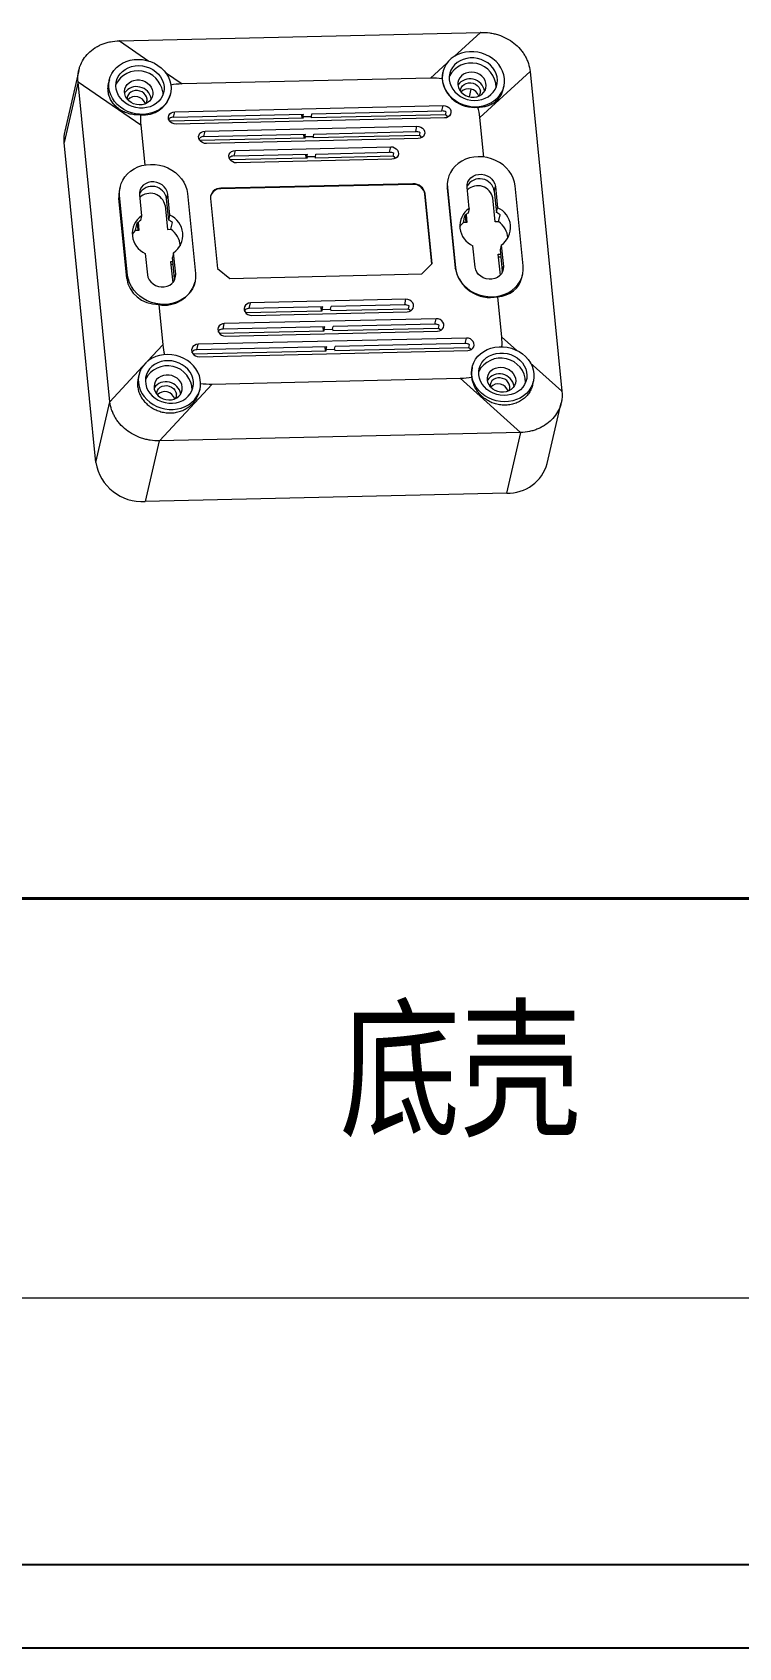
# Model space of a CAD drawing. Header units: millimetres. Extents: x -2962 to -2022, y 1998 to 2304.
# Drawn here: x -2203 to -2141.1, y 1998.3 to 2139.7 of the extents above; entities that cross this region are included whole.
import ezdxf

# ---------------------------------------------------------------- set-up
doc = ezdxf.new("R2010")
doc.units = ezdxf.units.MM
doc.layers.add('文字', color=81, linetype='Continuous')
doc.layers.add('粗实线', color=7, linetype='Continuous', lineweight=30)
doc.layers.add('细实线', color=3, linetype='Continuous', lineweight=18)
doc.styles.add('宋体', font='', dxfattribs={"width": 0.8, "height": 3.5})
doc.styles.get('宋体').set_extended_font_data('SimSun')

msp = doc.modelspace()

# ---------------------------------------------------------------- linework, layer by layer
at = {"color": 7, "linetype": 'Continuous', "lineweight": 15}
for p, q in [((-2195.378, 2138.961), (-2163.742, 2139.694)), ((-2198.944, 2136.365), (-2200.174, 2131.054)), ((-2196.257, 2135.543), (-2196.328, 2135.236)), ((-2168.142, 2135.684), (-2189.879, 2135.179)), ((-2167.056, 2136.22), (-2167.079, 2136.119)), ((-2159.411, 2136.266), (-2163.811, 2132.255)), ((-2159.411, 2136.266), (-2156.614, 2108.28)), ((-2199.007, 2135.366), (-2200.236, 2130.06)), ((-2196.209, 2107.362), (-2199.006, 2135.348)), ((-2193.507, 2131.566), (-2199.006, 2135.348)), ((-2191.587, 2134.488), (-2191.583, 2134.206)), ((-2190.91, 2134.253), (-2190.899, 2134.301)), ((-2161.763, 2134.699), (-2161.698, 2134.979)), ((-2190.637, 2132.268), (-2190.525, 2132.751)), ((-2190.525, 2132.751), (-2167.015, 2133.296)), ((-2178.511, 2132.55), (-2167.127, 2132.814)), ((-2167.127, 2132.814), (-2167.015, 2133.296)), ((-2166.801, 2132.472), (-2166.745, 2132.713)), ((-2193.507, 2131.566), (-2193.16, 2128.09)), ((-2191.032, 2132), (-2190.997, 2132.15)), ((-2179.298, 2132.182), (-2190.974, 2131.911)), ((-2190.637, 2132.268), (-2179.253, 2132.532)), ((-2166.906, 2132.201), (-2190.415, 2131.656)), ((-2187.875, 2131.057), (-2169.315, 2131.487)), ((-2179.408, 2132.488), (-2179.41, 2132.529)), ((-2179.378, 2132.18), (-2179.408, 2132.488)), ((-2179.309, 2132.291), (-2179.253, 2132.532)), ((-2178.566, 2132.308), (-2179.309, 2132.291)), ((-2179.309, 2132.291), (-2179.298, 2132.182)), ((-2178.566, 2132.308), (-2178.511, 2132.55)), ((-2178.555, 2132.199), (-2178.566, 2132.308)), ((-2166.801, 2132.472), (-2178.555, 2132.199)), ((-2169.427, 2131.005), (-2169.315, 2131.487)), ((-2163.464, 2128.784), (-2163.811, 2132.255)), ((-2197.436, 2102.038), (-2200.236, 2130.06)), ((-2188.382, 2130.306), (-2188.347, 2130.456)), ((-2179.123, 2130.43), (-2188.324, 2130.217)), ((-2187.987, 2130.574), (-2187.875, 2131.057)), ((-2187.987, 2130.574), (-2179.078, 2130.781)), ((-2169.206, 2130.393), (-2187.766, 2129.962)), ((-2179.203, 2130.429), (-2179.238, 2130.777)), ((-2179.134, 2130.54), (-2179.078, 2130.781)), ((-2178.391, 2130.557), (-2179.134, 2130.54)), ((-2179.134, 2130.54), (-2179.123, 2130.43)), ((-2178.391, 2130.557), (-2178.336, 2130.798)), ((-2178.38, 2130.448), (-2178.391, 2130.557)), ((-2169.1, 2130.663), (-2178.38, 2130.448)), ((-2178.336, 2130.798), (-2169.427, 2131.005)), ((-2169.1, 2130.663), (-2169.045, 2130.904)), ((-2185.732, 2128.612), (-2185.697, 2128.762)), ((-2178.948, 2128.679), (-2185.674, 2128.523)), ((-2185.337, 2128.88), (-2185.225, 2129.363)), ((-2185.337, 2128.88), (-2178.903, 2129.03)), ((-2185.225, 2129.363), (-2171.615, 2129.678)), ((-2171.505, 2128.584), (-2185.116, 2128.268)), ((-2179.028, 2128.677), (-2179.063, 2129.026)), ((-2178.959, 2128.788), (-2178.903, 2129.03)), ((-2178.216, 2128.806), (-2178.959, 2128.788)), ((-2178.959, 2128.788), (-2178.948, 2128.679)), ((-2178.216, 2128.806), (-2178.161, 2129.047)), ((-2178.205, 2128.696), (-2178.216, 2128.806)), ((-2171.4, 2128.854), (-2178.205, 2128.696)), ((-2178.161, 2129.047), (-2171.726, 2129.196)), ((-2171.726, 2129.196), (-2171.615, 2129.678)), ((-2171.4, 2128.854), (-2171.344, 2129.095)), ((-2195.313, 2126.191), (-2195.377, 2125.914)), ((-2189.421, 2125.583), (-2188.721, 2118.578)), ((-2169.689, 2126.384), (-2186.517, 2125.993)), ((-2186.517, 2125.993), (-2186.506, 2126.042)), ((-2169.678, 2126.432), (-2186.506, 2126.042)), ((-2169.689, 2126.384), (-2169.678, 2126.432)), ((-2168.612, 2125.531), (-2168.601, 2125.579)), ((-2167.988, 2119.449), (-2168.601, 2125.579)), ((-2166.665, 2126.063), (-2166.653, 2126.111)), ((-2166.665, 2126.063), (-2165.965, 2119.058)), ((-2166.653, 2126.111), (-2165.953, 2119.106)), ((-2166.606, 2126.857), (-2166.618, 2126.809)), ((-2164.735, 2124.287), (-2164.921, 2126.151)), ((-2162.541, 2125.799), (-2162.446, 2126.209)), ((-2162.541, 2125.799), (-2162.355, 2123.934)), ((-2162.446, 2126.209), (-2162.26, 2124.344)), ((-2160.014, 2119.244), (-2160.714, 2126.249)), ((-2195.427, 2125.156), (-2195.36, 2125.445)), ((-2194.727, 2118.15), (-2195.427, 2125.156)), ((-2194.66, 2118.44), (-2195.36, 2125.445)), ((-2193.628, 2125.485), (-2193.441, 2123.621)), ((-2191.388, 2124.53), (-2191.18, 2122.45)), ((-2191.248, 2125.133), (-2191.153, 2125.543)), ((-2191.062, 2123.268), (-2191.248, 2125.133)), ((-2190.967, 2123.678), (-2191.153, 2125.543)), ((-2187.408, 2125.143), (-2186.796, 2119.013)), ((-2168.003, 2119.435), (-2168.612, 2125.531)), ((-2164.735, 2124.287), (-2164.83, 2123.877)), ((-2162.473, 2123.116), (-2162.681, 2125.196)), ((-2162.355, 2123.934), (-2162.26, 2124.344)), ((-2193.958, 2122.386), (-2193.818, 2122.989)), ((-2193.734, 2122.391), (-2193.796, 2123.009)), ((-2193.654, 2122.393), (-2193.722, 2123.074)), ((-2193.441, 2123.621), (-2193.536, 2123.211)), ((-2191.062, 2123.268), (-2190.967, 2123.678)), ((-2190.877, 2122.457), (-2190.737, 2123.06)), ((-2165.251, 2123.052), (-2165.111, 2123.655)), ((-2164.948, 2123.059), (-2165.251, 2123.052)), ((-2165.089, 2123.675), (-2165.028, 2123.057)), ((-2165.016, 2123.74), (-2164.948, 2123.059)), ((-2162.17, 2123.123), (-2162.473, 2123.116)), ((-2162.17, 2123.123), (-2162.03, 2123.726)), ((-2193.958, 2122.386), (-2193.654, 2122.393)), ((-2191.18, 2122.45), (-2190.877, 2122.457)), ((-2193.114, 2120.345), (-2192.928, 2118.48)), ((-2190.639, 2120.402), (-2190.734, 2119.992)), ((-2190.548, 2118.127), (-2190.734, 2119.992)), ((-2190.453, 2118.537), (-2190.639, 2120.402)), ((-2164.221, 2119.146), (-2164.407, 2121.01)), ((-2162.189, 2120.27), (-2161.989, 2120.275)), ((-2162.007, 2118.447), (-2162.189, 2120.27)), ((-2162.165, 2120.031), (-2161.965, 2120.036)), ((-2161.933, 2121.068), (-2162.028, 2120.658)), ((-2162.028, 2120.658), (-2161.841, 2118.793)), ((-2161.933, 2121.068), (-2161.746, 2119.203)), ((-2190.696, 2119.609), (-2190.895, 2119.604)), ((-2190.895, 2119.604), (-2190.713, 2117.781)), ((-2190.672, 2119.37), (-2190.871, 2119.365)), ((-2190.548, 2118.127), (-2190.453, 2118.537)), ((-2186.796, 2119.013), (-2185.718, 2118.16)), ((-2185.718, 2118.16), (-2168.89, 2118.551)), ((-2168.89, 2118.551), (-2167.988, 2119.449)), ((-2165.965, 2119.058), (-2165.953, 2119.106)), ((-2161.841, 2118.793), (-2161.746, 2119.203)), ((-2161.841, 2118.793), (-2161.837, 2118.693)), ((-2194.727, 2118.15), (-2194.66, 2118.44)), ((-2190.543, 2118.027), (-2190.548, 2118.127)), ((-2188.779, 2117.784), (-2188.768, 2117.832)), ((-2160.125, 2118.22), (-2160.061, 2118.498)), ((-2191.938, 2115.859), (-2191.586, 2112.337)), ((-2184.003, 2115.526), (-2183.891, 2116.009)), ((-2177.569, 2115.675), (-2184.003, 2115.526)), ((-2170.28, 2116.324), (-2183.891, 2116.009)), ((-2177.725, 2115.672), (-2177.724, 2115.631)), ((-2177.624, 2115.434), (-2177.569, 2115.675)), ((-2176.882, 2115.452), (-2176.826, 2115.693)), ((-2170.392, 2115.842), (-2176.826, 2115.693)), ((-2170.392, 2115.842), (-2170.28, 2116.324)), ((-2170.066, 2115.5), (-2170.01, 2115.741)), ((-2161.889, 2113.026), (-2162.241, 2116.548)), ((-2167.631, 2114.63), (-2186.191, 2114.2)), ((-2184.398, 2115.258), (-2184.363, 2115.408)), ((-2184.34, 2115.169), (-2177.614, 2115.325)), ((-2183.782, 2114.914), (-2170.171, 2115.23)), ((-2177.724, 2115.631), (-2177.693, 2115.323)), ((-2177.624, 2115.434), (-2176.882, 2115.452)), ((-2177.614, 2115.325), (-2177.624, 2115.434)), ((-2176.882, 2115.452), (-2176.871, 2115.342)), ((-2176.871, 2115.342), (-2170.066, 2115.5)), ((-2167.742, 2114.148), (-2167.631, 2114.63)), ((-2164.981, 2112.936), (-2188.49, 2112.391)), ((-2186.698, 2113.449), (-2186.663, 2113.599)), ((-2186.64, 2113.36), (-2177.439, 2113.573)), ((-2186.303, 2113.717), (-2186.191, 2114.2)), ((-2177.394, 2113.924), (-2186.303, 2113.717)), ((-2186.081, 2113.105), (-2167.521, 2113.536)), ((-2177.553, 2113.92), (-2177.518, 2113.572)), ((-2177.449, 2113.683), (-2177.394, 2113.924)), ((-2177.449, 2113.683), (-2176.707, 2113.7)), ((-2177.439, 2113.573), (-2177.449, 2113.683)), ((-2176.707, 2113.7), (-2176.651, 2113.941)), ((-2176.707, 2113.7), (-2176.696, 2113.591)), ((-2176.696, 2113.591), (-2167.416, 2113.806)), ((-2167.742, 2114.148), (-2176.651, 2113.941)), ((-2167.416, 2113.806), (-2167.36, 2114.047)), ((-2165.093, 2112.454), (-2164.981, 2112.936)), ((-2188.997, 2111.641), (-2188.962, 2111.791)), ((-2188.939, 2111.551), (-2177.264, 2111.822)), ((-2188.602, 2111.909), (-2188.49, 2112.391)), ((-2177.219, 2112.173), (-2188.602, 2111.909)), ((-2188.381, 2111.296), (-2164.871, 2111.842)), ((-2177.378, 2112.169), (-2177.343, 2111.82)), ((-2177.274, 2111.932), (-2177.219, 2112.173)), ((-2177.274, 2111.932), (-2176.532, 2111.949)), ((-2177.264, 2111.822), (-2177.274, 2111.932)), ((-2176.532, 2111.949), (-2176.476, 2112.19)), ((-2176.532, 2111.949), (-2176.521, 2111.839)), ((-2176.521, 2111.839), (-2164.766, 2112.112)), ((-2165.093, 2112.454), (-2176.476, 2112.19)), ((-2164.766, 2112.112), (-2164.71, 2112.353)), ((-2164.475, 2110.387), (-2164.486, 2110.339)), ((-2193.676, 2109.71), (-2193.741, 2109.43)), ((-2187.254, 2108.909), (-2191.878, 2103.933)), ((-2187.254, 2108.909), (-2165.517, 2109.413)), ((-2160.242, 2104.667), (-2165.517, 2109.413)), ((-2159.188, 2108.84), (-2159.117, 2109.146)), ((-2197.436, 2102.038), (-2196.207, 2107.344)), ((-2188.342, 2108.367), (-2188.318, 2108.469)), ((-2157.904, 2101.962), (-2156.674, 2107.273)), ((-2160.242, 2104.667), (-2191.878, 2103.933)), ((-2161.451, 2099.362), (-2160.222, 2104.668)), ((-2191.898, 2103.933), (-2193.127, 2098.627)), ((-2161.451, 2099.362), (-2193.127, 2098.627))]:
    msp.add_line(p, q, dxfattribs=at)
at = {"color": 8, "linetype": 'Continuous', "lineweight": 15}
for p, q in [((-2195.378, 2138.961), (-2192.79, 2137.181)), ((-2166.046, 2137.594), (-2163.742, 2139.694)), ((-2168.142, 2135.684), (-2166.687, 2137.01)), ((-2191.348, 2136.189), (-2189.879, 2135.179)), ((-2164.583, 2134.725), (-2164.737, 2134.06)), ((-2179.408, 2132.488), (-2179.399, 2132.529)), ((-2177.724, 2115.631), (-2177.715, 2115.672)), ((-2161.889, 2113.026), (-2160.594, 2111.861)), ((-2192.914, 2110.908), (-2191.586, 2112.337)), ((-2196.209, 2107.362), (-2193.356, 2110.432)), ((-2159.392, 2110.779), (-2156.614, 2108.28))]:
    msp.add_line(p, q, dxfattribs=at)
for p, q in [((-2443.886, 2005.566), (-2029.52, 2005.566)), ((-2455.087, 1998.279), (-2022.233, 1998.279))]:
    msp.add_line(p, q)
at = {"color": 7, "linetype": 'Continuous', "lineweight": 15, "flags": 128}
for points in [[(-2196.301, 2134.859), (-2196.308, 2135.18), (-2196.267, 2135.497), (-2196.178, 2135.804), (-2196.043, 2136.095), (-2195.864, 2136.365), (-2195.644, 2136.609), (-2195.387, 2136.823), (-2195.098, 2137.003), (-2194.781, 2137.147), (-2194.443, 2137.25), (-2194.09, 2137.312), (-2193.728, 2137.331), (-2193.363, 2137.307), (-2193.002, 2137.241), (-2192.651, 2137.133), (-2192.316, 2136.986), (-2192.005, 2136.802), (-2191.721, 2136.584), (-2191.47, 2136.337), (-2191.257, 2136.064), (-2191.086, 2135.772), (-2190.959, 2135.464), (-2190.878, 2135.146), (-2190.846, 2134.824), (-2190.863, 2134.504), (-2190.928, 2134.192), (-2191.04, 2133.892), (-2191.198, 2133.611), (-2191.398, 2133.354), (-2191.637, 2133.124), (-2191.911, 2132.926), (-2192.214, 2132.764), (-2192.542, 2132.641), (-2192.888, 2132.558), (-2193.247, 2132.517), (-2193.611, 2132.52), (-2193.975, 2132.565), (-2194.332, 2132.652), (-2194.676, 2132.78), (-2194.999, 2132.946), (-2195.298, 2133.147), (-2195.566, 2133.38), (-2195.798, 2133.64), (-2195.991, 2133.924), (-2196.14, 2134.225), (-2196.244, 2134.538), (-2196.301, 2134.859)], [(-2161.655, 2135.663), (-2161.711, 2135.983), (-2161.815, 2136.297), (-2161.965, 2136.598), (-2162.157, 2136.881), (-2162.39, 2137.141), (-2162.657, 2137.374), (-2162.956, 2137.576), (-2163.28, 2137.742), (-2163.623, 2137.869), (-2163.98, 2137.957), (-2164.344, 2138.002), (-2164.708, 2138.004), (-2165.067, 2137.964), (-2165.413, 2137.881), (-2165.741, 2137.757), (-2166.044, 2137.595), (-2166.318, 2137.398), (-2166.557, 2137.168), (-2166.757, 2136.91), (-2166.915, 2136.629), (-2167.027, 2136.33), (-2167.092, 2136.017), (-2167.109, 2135.697), (-2167.077, 2135.376), (-2166.997, 2135.058), (-2166.87, 2134.75), (-2166.698, 2134.457), (-2166.485, 2134.185), (-2166.234, 2133.937), (-2165.951, 2133.72), (-2165.639, 2133.536), (-2165.304, 2133.389), (-2164.954, 2133.281), (-2164.592, 2133.214), (-2164.227, 2133.191), (-2163.865, 2133.21), (-2163.512, 2133.272), (-2163.174, 2133.375), (-2162.858, 2133.518), (-2162.568, 2133.698), (-2162.312, 2133.912), (-2162.091, 2134.157), (-2161.912, 2134.427), (-2161.777, 2134.718), (-2161.688, 2135.024), (-2161.647, 2135.341), (-2161.655, 2135.663)], [(-2166.48, 2135.551), (-2166.427, 2135.267), (-2166.326, 2134.992), (-2166.179, 2134.73), (-2165.99, 2134.489), (-2165.764, 2134.274), (-2165.504, 2134.09), (-2165.218, 2133.941), (-2164.913, 2133.832), (-2164.595, 2133.763), (-2164.272, 2133.738), (-2163.951, 2133.757), (-2163.64, 2133.818), (-2163.347, 2133.921), (-2163.077, 2134.064), (-2162.839, 2134.243), (-2162.636, 2134.453), (-2162.474, 2134.691), (-2162.356, 2134.949), (-2162.286, 2135.223), (-2162.265, 2135.506), (-2162.294, 2135.791), (-2162.371, 2136.071), (-2162.495, 2136.34), (-2162.664, 2136.592), (-2162.872, 2136.821), (-2163.116, 2137.021), (-2163.39, 2137.188), (-2163.686, 2137.317), (-2163.999, 2137.407), (-2164.32, 2137.454), (-2164.643, 2137.457), (-2164.96, 2137.417), (-2165.263, 2137.334), (-2165.545, 2137.211), (-2165.8, 2137.05), (-2166.021, 2136.855), (-2166.204, 2136.63), (-2166.344, 2136.381), (-2166.438, 2136.114), (-2166.484, 2135.835), (-2166.48, 2135.551)], [(-2191.475, 2134.971), (-2191.471, 2134.686), (-2191.517, 2134.407), (-2191.611, 2134.14), (-2191.751, 2133.891), (-2191.934, 2133.667), (-2192.155, 2133.472), (-2192.41, 2133.311), (-2192.692, 2133.187), (-2192.995, 2133.105), (-2193.312, 2133.064), (-2193.635, 2133.068), (-2193.956, 2133.115), (-2194.269, 2133.204), (-2194.566, 2133.334), (-2194.839, 2133.5), (-2195.083, 2133.7), (-2195.291, 2133.929), (-2195.46, 2134.181), (-2195.584, 2134.451), (-2195.661, 2134.731), (-2195.69, 2135.016), (-2195.669, 2135.299), (-2195.599, 2135.572), (-2195.481, 2135.831), (-2195.319, 2136.068), (-2195.117, 2136.279), (-2194.878, 2136.457), (-2194.608, 2136.6), (-2194.315, 2136.703), (-2194.004, 2136.765), (-2193.684, 2136.783), (-2193.36, 2136.758), (-2193.042, 2136.69), (-2192.737, 2136.58), (-2192.451, 2136.432), (-2192.192, 2136.248), (-2191.965, 2136.033), (-2191.776, 2135.791), (-2191.629, 2135.53), (-2191.528, 2135.254), (-2191.475, 2134.971)], [(-2192.453, 2134.468), (-2192.456, 2134.247), (-2192.51, 2134.034), (-2192.612, 2133.838), (-2192.758, 2133.666), (-2192.943, 2133.526), (-2193.158, 2133.423), (-2193.395, 2133.362), (-2193.644, 2133.345), (-2193.894, 2133.373), (-2194.137, 2133.444), (-2194.361, 2133.557), (-2194.558, 2133.705), (-2194.719, 2133.883), (-2194.838, 2134.085), (-2194.91, 2134.3), (-2194.932, 2134.522), (-2194.903, 2134.74), (-2194.825, 2134.946), (-2194.7, 2135.131), (-2194.534, 2135.288), (-2194.333, 2135.41), (-2194.106, 2135.492), (-2193.862, 2135.531), (-2193.611, 2135.526), (-2193.363, 2135.476), (-2193.128, 2135.384), (-2192.917, 2135.253), (-2192.737, 2135.089), (-2192.596, 2134.898), (-2192.5, 2134.688), (-2192.453, 2134.468)], [(-2165.726, 2135.088), (-2165.679, 2134.869), (-2165.583, 2134.659), (-2165.442, 2134.468), (-2165.262, 2134.304), (-2165.05, 2134.173), (-2164.816, 2134.081), (-2164.568, 2134.031), (-2164.317, 2134.025), (-2164.073, 2134.065), (-2163.846, 2134.147), (-2163.645, 2134.269), (-2163.479, 2134.426), (-2163.354, 2134.611), (-2163.275, 2134.817), (-2163.247, 2135.035), (-2163.269, 2135.256), (-2163.341, 2135.472), (-2163.46, 2135.673), (-2163.621, 2135.852), (-2163.818, 2136), (-2164.042, 2136.113), (-2164.284, 2136.184), (-2164.535, 2136.212), (-2164.784, 2136.195), (-2165.021, 2136.134), (-2165.236, 2136.031), (-2165.42, 2135.891), (-2165.567, 2135.719), (-2165.669, 2135.522), (-2165.723, 2135.309), (-2165.726, 2135.088)], [(-2192.964, 2133.857), (-2193.007, 2134.04), (-2193.098, 2134.211), (-2193.232, 2134.36), (-2193.401, 2134.479), (-2193.594, 2134.56), (-2193.801, 2134.6), (-2194.01, 2134.595), (-2194.208, 2134.546), (-2194.385, 2134.456), (-2194.529, 2134.33), (-2194.632, 2134.175), (-2194.689, 2134.001), (-2194.699, 2133.857)], [(-2165.497, 2134.534), (-2165.488, 2134.678), (-2165.431, 2134.853), (-2165.327, 2135.007), (-2165.183, 2135.133), (-2165.007, 2135.224), (-2164.809, 2135.272), (-2164.6, 2135.277), (-2164.393, 2135.238), (-2164.199, 2135.156), (-2164.031, 2135.037), (-2163.897, 2134.888), (-2163.806, 2134.717), (-2163.762, 2134.534)], [(-2190.415, 2131.656), (-2190.592, 2131.674), (-2190.759, 2131.735), (-2190.902, 2131.834), (-2191.01, 2131.963), (-2191.075, 2132.111), (-2191.09, 2132.267), (-2191.056, 2132.418), (-2190.974, 2132.551), (-2190.851, 2132.656), (-2190.697, 2132.724), (-2190.525, 2132.751)], [(-2167.015, 2133.296), (-2166.839, 2133.278), (-2166.672, 2133.217), (-2166.529, 2133.118), (-2166.42, 2132.989), (-2166.356, 2132.841), (-2166.34, 2132.685), (-2166.375, 2132.534), (-2166.457, 2132.401), (-2166.58, 2132.296), (-2166.734, 2132.228), (-2166.906, 2132.201)], [(-2169.315, 2131.487), (-2169.138, 2131.469), (-2168.972, 2131.408), (-2168.828, 2131.309), (-2168.72, 2131.18), (-2168.656, 2131.032), (-2168.64, 2130.876), (-2168.675, 2130.726), (-2168.757, 2130.592), (-2168.88, 2130.487), (-2169.033, 2130.419), (-2169.206, 2130.393)], [(-2166.6, 2132.284), (-2166.688, 2132.387), (-2166.801, 2132.472)], [(-2187.766, 2129.962), (-2187.942, 2129.98), (-2188.109, 2130.041), (-2188.252, 2130.14), (-2188.361, 2130.269), (-2188.425, 2130.417), (-2188.441, 2130.573), (-2188.406, 2130.724), (-2188.324, 2130.857), (-2188.201, 2130.962), (-2188.047, 2131.03), (-2187.875, 2131.057)], [(-2168.9, 2130.475), (-2168.988, 2130.578), (-2169.1, 2130.663)], [(-2185.116, 2128.268), (-2185.293, 2128.286), (-2185.459, 2128.347), (-2185.603, 2128.446), (-2185.711, 2128.575), (-2185.775, 2128.723), (-2185.791, 2128.879), (-2185.756, 2129.03), (-2185.674, 2129.163), (-2185.551, 2129.268), (-2185.398, 2129.336), (-2185.225, 2129.363)], [(-2171.615, 2129.678), (-2171.438, 2129.66), (-2171.271, 2129.599), (-2171.128, 2129.5), (-2171.02, 2129.372), (-2170.955, 2129.223), (-2170.94, 2129.067), (-2170.974, 2128.917), (-2171.057, 2128.784), (-2171.179, 2128.679), (-2171.333, 2128.61), (-2171.505, 2128.584)], [(-2171.199, 2128.667), (-2171.288, 2128.769), (-2171.4, 2128.854)], [(-2160.714, 2126.249), (-2160.774, 2126.591), (-2160.883, 2126.927), (-2161.041, 2127.249), (-2161.243, 2127.553), (-2161.488, 2127.834), (-2161.77, 2128.086), (-2162.084, 2128.306), (-2162.426, 2128.49), (-2162.79, 2128.634), (-2163.169, 2128.736), (-2163.556, 2128.794), (-2163.946, 2128.807), (-2164.332, 2128.776), (-2164.706, 2128.7), (-2165.063, 2128.581), (-2165.396, 2128.421), (-2165.7, 2128.222), (-2165.969, 2127.989), (-2166.2, 2127.725), (-2166.387, 2127.434), (-2166.528, 2127.122), (-2166.62, 2126.794), (-2166.662, 2126.455), (-2166.653, 2126.111)], [(-2195.36, 2125.445), (-2195.369, 2125.789), (-2195.327, 2126.128), (-2195.234, 2126.456), (-2195.093, 2126.768), (-2194.906, 2127.059), (-2194.676, 2127.323), (-2194.406, 2127.556), (-2194.102, 2127.755), (-2193.769, 2127.915), (-2193.412, 2128.034), (-2193.038, 2128.11), (-2192.653, 2128.141), (-2192.263, 2128.128), (-2191.875, 2128.07), (-2191.496, 2127.968), (-2191.133, 2127.824), (-2190.791, 2127.64), (-2190.476, 2127.421), (-2190.194, 2127.168), (-2189.95, 2126.887), (-2189.747, 2126.583), (-2189.59, 2126.261), (-2189.48, 2125.925), (-2189.421, 2125.583)], [(-2164.921, 2126.151), (-2164.917, 2126.38), (-2164.859, 2126.599), (-2164.749, 2126.8), (-2164.593, 2126.974), (-2164.397, 2127.114), (-2164.17, 2127.212), (-2163.922, 2127.266), (-2163.663, 2127.272), (-2163.405, 2127.23), (-2163.16, 2127.142), (-2162.937, 2127.013), (-2162.747, 2126.847), (-2162.598, 2126.652), (-2162.496, 2126.436), (-2162.446, 2126.209)], [(-2191.153, 2125.543), (-2191.203, 2125.77), (-2191.304, 2125.986), (-2191.454, 2126.181), (-2191.644, 2126.347), (-2191.866, 2126.477), (-2192.112, 2126.564), (-2192.37, 2126.606), (-2192.628, 2126.6), (-2192.877, 2126.546), (-2193.104, 2126.448), (-2193.299, 2126.308), (-2193.456, 2126.134), (-2193.565, 2125.933), (-2193.623, 2125.714), (-2193.628, 2125.485)], [(-2165.564, 2122.66), (-2165.466, 2122.809), (-2165.251, 2123.052)], [(-2193.958, 2122.386), (-2194.172, 2122.143), (-2194.271, 2121.994)], [(-2188.721, 2118.578), (-2188.712, 2118.234), (-2188.754, 2117.895), (-2188.846, 2117.567), (-2188.987, 2117.255), (-2189.174, 2116.964), (-2189.405, 2116.7), (-2189.674, 2116.467), (-2189.978, 2116.268), (-2190.311, 2116.108), (-2190.668, 2115.989), (-2191.042, 2115.913), (-2191.428, 2115.882), (-2191.818, 2115.895), (-2192.205, 2115.953), (-2192.584, 2116.055), (-2192.948, 2116.199), (-2193.29, 2116.383), (-2193.604, 2116.602), (-2193.886, 2116.855), (-2194.131, 2117.136), (-2194.333, 2117.44), (-2194.491, 2117.762), (-2194.6, 2118.098), (-2194.66, 2118.44)], [(-2192.928, 2118.48), (-2192.878, 2118.253), (-2192.776, 2118.037), (-2192.627, 2117.842), (-2192.437, 2117.676), (-2192.214, 2117.546), (-2191.969, 2117.459), (-2191.711, 2117.417), (-2191.452, 2117.423), (-2191.204, 2117.477), (-2190.977, 2117.575), (-2190.781, 2117.714), (-2190.625, 2117.889), (-2190.515, 2118.09), (-2190.457, 2118.309), (-2190.453, 2118.537)], [(-2165.953, 2119.106), (-2165.894, 2118.763), (-2165.784, 2118.428), (-2165.627, 2118.106), (-2165.424, 2117.802), (-2165.18, 2117.521), (-2164.898, 2117.268), (-2164.583, 2117.049), (-2164.241, 2116.865), (-2163.878, 2116.721), (-2163.499, 2116.619), (-2163.111, 2116.561), (-2162.721, 2116.548), (-2162.336, 2116.579), (-2161.962, 2116.655), (-2161.605, 2116.774), (-2161.272, 2116.934), (-2160.968, 2117.132), (-2160.698, 2117.366), (-2160.468, 2117.63), (-2160.281, 2117.921), (-2160.14, 2118.233), (-2160.047, 2118.561), (-2160.005, 2118.9), (-2160.014, 2119.244)], [(-2161.746, 2119.203), (-2161.751, 2118.975), (-2161.809, 2118.756), (-2161.918, 2118.555), (-2162.075, 2118.38), (-2162.27, 2118.241), (-2162.497, 2118.143), (-2162.746, 2118.089), (-2163.004, 2118.083), (-2163.262, 2118.125), (-2163.508, 2118.212), (-2163.73, 2118.342), (-2163.921, 2118.508), (-2164.07, 2118.703), (-2164.171, 2118.919), (-2164.221, 2119.146)], [(-2183.891, 2116.009), (-2184.063, 2115.982), (-2184.217, 2115.914), (-2184.34, 2115.809), (-2184.422, 2115.676), (-2184.457, 2115.525), (-2184.441, 2115.369), (-2184.376, 2115.221), (-2184.268, 2115.092), (-2184.125, 2114.993), (-2183.958, 2114.932), (-2183.782, 2114.914)], [(-2170.171, 2115.23), (-2169.999, 2115.256), (-2169.845, 2115.324), (-2169.722, 2115.429), (-2169.64, 2115.563), (-2169.605, 2115.713), (-2169.621, 2115.869), (-2169.686, 2116.017), (-2169.794, 2116.146), (-2169.937, 2116.245), (-2170.104, 2116.306), (-2170.28, 2116.324)], [(-2170.066, 2115.5), (-2169.953, 2115.415), (-2169.865, 2115.312)], [(-2167.521, 2113.536), (-2167.349, 2113.562), (-2167.195, 2113.63), (-2167.072, 2113.736), (-2166.99, 2113.869), (-2166.956, 2114.019), (-2166.971, 2114.175), (-2167.036, 2114.323), (-2167.144, 2114.452), (-2167.287, 2114.551), (-2167.454, 2114.612), (-2167.631, 2114.63)], [(-2186.191, 2114.2), (-2186.363, 2114.174), (-2186.517, 2114.105), (-2186.639, 2114), (-2186.722, 2113.867), (-2186.756, 2113.716), (-2186.741, 2113.56), (-2186.676, 2113.412), (-2186.568, 2113.283), (-2186.425, 2113.184), (-2186.258, 2113.123), (-2186.081, 2113.105)], [(-2167.416, 2113.806), (-2167.304, 2113.721), (-2167.215, 2113.618)], [(-2164.871, 2111.842), (-2164.699, 2111.868), (-2164.546, 2111.936), (-2164.423, 2112.042), (-2164.341, 2112.175), (-2164.306, 2112.325), (-2164.322, 2112.481), (-2164.386, 2112.63), (-2164.494, 2112.758), (-2164.638, 2112.857), (-2164.804, 2112.918), (-2164.981, 2112.936)], [(-2193.719, 2109.026), (-2193.663, 2108.706), (-2193.559, 2108.392), (-2193.409, 2108.091), (-2193.217, 2107.808), (-2192.984, 2107.547), (-2192.717, 2107.314), (-2192.418, 2107.113), (-2192.094, 2106.947), (-2191.751, 2106.82), (-2191.394, 2106.732), (-2191.03, 2106.687), (-2190.666, 2106.685), (-2190.307, 2106.725), (-2189.961, 2106.808), (-2189.633, 2106.932), (-2189.33, 2107.094), (-2189.056, 2107.291), (-2188.817, 2107.521), (-2188.617, 2107.779), (-2188.459, 2108.06), (-2188.347, 2108.359), (-2188.282, 2108.672), (-2188.265, 2108.992), (-2188.297, 2109.313), (-2188.377, 2109.631), (-2188.504, 2109.939), (-2188.676, 2110.232), (-2188.889, 2110.504), (-2189.14, 2110.752), (-2189.423, 2110.969), (-2189.735, 2111.153), (-2190.07, 2111.3), (-2190.42, 2111.408), (-2190.782, 2111.474), (-2191.147, 2111.498), (-2191.509, 2111.479), (-2191.862, 2111.417), (-2192.2, 2111.314), (-2192.516, 2111.171), (-2192.806, 2110.991), (-2193.062, 2110.777), (-2193.283, 2110.532), (-2193.462, 2110.262), (-2193.597, 2109.971), (-2193.686, 2109.665), (-2193.727, 2109.348), (-2193.719, 2109.026)], [(-2188.49, 2112.391), (-2188.663, 2112.365), (-2188.816, 2112.296), (-2188.939, 2112.191), (-2189.021, 2112.058), (-2189.056, 2111.907), (-2189.04, 2111.752), (-2188.976, 2111.603), (-2188.868, 2111.474), (-2188.724, 2111.376), (-2188.558, 2111.315), (-2188.381, 2111.296)], [(-2164.766, 2112.112), (-2164.654, 2112.027), (-2164.566, 2111.924)], [(-2159.073, 2109.83), (-2159.066, 2109.508), (-2159.107, 2109.192), (-2159.196, 2108.885), (-2159.331, 2108.594), (-2159.51, 2108.324), (-2159.73, 2108.08), (-2159.987, 2107.866), (-2160.276, 2107.685), (-2160.593, 2107.542), (-2160.931, 2107.439), (-2161.284, 2107.377), (-2161.646, 2107.358), (-2162.011, 2107.382), (-2162.372, 2107.448), (-2162.723, 2107.556), (-2163.058, 2107.703), (-2163.369, 2107.887), (-2163.653, 2108.105), (-2163.904, 2108.352), (-2164.117, 2108.624), (-2164.288, 2108.917), (-2164.415, 2109.225), (-2164.496, 2109.543), (-2164.528, 2109.865), (-2164.511, 2110.185), (-2164.446, 2110.497), (-2164.334, 2110.797), (-2164.176, 2111.078), (-2163.976, 2111.335), (-2163.737, 2111.565), (-2163.463, 2111.763), (-2163.16, 2111.925), (-2162.832, 2112.048), (-2162.486, 2112.131), (-2162.127, 2112.172), (-2161.763, 2112.169), (-2161.399, 2112.124), (-2161.042, 2112.037), (-2160.698, 2111.909), (-2160.375, 2111.743), (-2160.076, 2111.542), (-2159.808, 2111.309), (-2159.576, 2111.048), (-2159.383, 2110.765), (-2159.234, 2110.464), (-2159.13, 2110.15), (-2159.073, 2109.83)], [(-2163.899, 2109.718), (-2163.903, 2110.003), (-2163.857, 2110.282), (-2163.763, 2110.549), (-2163.623, 2110.798), (-2163.44, 2111.022), (-2163.219, 2111.217), (-2162.964, 2111.378), (-2162.682, 2111.502), (-2162.379, 2111.584), (-2162.062, 2111.624), (-2161.739, 2111.621), (-2161.418, 2111.574), (-2161.105, 2111.485), (-2160.808, 2111.355), (-2160.535, 2111.189), (-2160.291, 2110.988), (-2160.083, 2110.76), (-2159.914, 2110.508), (-2159.79, 2110.238), (-2159.713, 2109.958), (-2159.684, 2109.673), (-2159.705, 2109.39), (-2159.775, 2109.117), (-2159.893, 2108.858), (-2160.055, 2108.621), (-2160.257, 2108.41), (-2160.496, 2108.231), (-2160.766, 2108.089), (-2161.059, 2107.985), (-2161.37, 2107.924), (-2161.69, 2107.906), (-2162.014, 2107.931), (-2162.332, 2107.999), (-2162.637, 2108.109), (-2162.923, 2108.257), (-2163.182, 2108.441), (-2163.409, 2108.656), (-2163.598, 2108.897), (-2163.745, 2109.159), (-2163.846, 2109.435), (-2163.899, 2109.718)], [(-2188.894, 2109.138), (-2188.947, 2109.422), (-2189.048, 2109.697), (-2189.195, 2109.959), (-2189.384, 2110.2), (-2189.61, 2110.415), (-2189.87, 2110.599), (-2190.156, 2110.747), (-2190.461, 2110.857), (-2190.779, 2110.925), (-2191.102, 2110.951), (-2191.423, 2110.932), (-2191.734, 2110.871), (-2192.027, 2110.767), (-2192.297, 2110.625), (-2192.535, 2110.446), (-2192.738, 2110.236), (-2192.9, 2109.998), (-2193.018, 2109.74), (-2193.088, 2109.466), (-2193.109, 2109.183), (-2193.08, 2108.898), (-2193.003, 2108.618), (-2192.879, 2108.349), (-2192.71, 2108.097), (-2192.502, 2107.868), (-2192.258, 2107.668), (-2191.984, 2107.501), (-2191.688, 2107.371), (-2191.375, 2107.282), (-2191.054, 2107.235), (-2190.731, 2107.232), (-2190.414, 2107.272), (-2190.111, 2107.355), (-2189.829, 2107.478), (-2189.574, 2107.639), (-2189.353, 2107.834), (-2189.17, 2108.059), (-2189.03, 2108.307), (-2188.936, 2108.574), (-2188.89, 2108.854), (-2188.894, 2109.138)], [(-2163.145, 2109.256), (-2163.141, 2109.477), (-2163.088, 2109.69), (-2162.985, 2109.886), (-2162.839, 2110.058), (-2162.655, 2110.198), (-2162.44, 2110.301), (-2162.203, 2110.362), (-2161.954, 2110.379), (-2161.703, 2110.351), (-2161.461, 2110.28), (-2161.236, 2110.168), (-2161.04, 2110.019), (-2160.879, 2109.841), (-2160.76, 2109.64), (-2160.687, 2109.424), (-2160.665, 2109.202), (-2160.694, 2108.984), (-2160.772, 2108.778), (-2160.897, 2108.593), (-2161.064, 2108.436), (-2161.264, 2108.314), (-2161.491, 2108.232), (-2161.735, 2108.193), (-2161.987, 2108.198), (-2162.235, 2108.248), (-2162.469, 2108.34), (-2162.681, 2108.471), (-2162.86, 2108.636), (-2163.001, 2108.826), (-2163.097, 2109.036), (-2163.145, 2109.256)], [(-2189.871, 2108.636), (-2189.919, 2108.856), (-2190.015, 2109.065), (-2190.156, 2109.256), (-2190.336, 2109.42), (-2190.547, 2109.551), (-2190.782, 2109.644), (-2191.03, 2109.693), (-2191.281, 2109.699), (-2191.525, 2109.66), (-2191.752, 2109.577), (-2191.953, 2109.455), (-2192.119, 2109.298), (-2192.244, 2109.113), (-2192.322, 2108.907), (-2192.351, 2108.689), (-2192.329, 2108.468), (-2192.257, 2108.252), (-2192.138, 2108.051), (-2191.976, 2107.872), (-2191.78, 2107.724), (-2191.556, 2107.612), (-2191.313, 2107.54), (-2191.062, 2107.512), (-2190.813, 2107.529), (-2190.577, 2107.591), (-2190.361, 2107.693), (-2190.177, 2107.833), (-2190.031, 2108.005), (-2189.929, 2108.202), (-2189.875, 2108.415), (-2189.871, 2108.636)], [(-2192.117, 2108.024), (-2192.108, 2108.168), (-2192.051, 2108.342), (-2191.948, 2108.497), (-2191.804, 2108.623), (-2191.627, 2108.713), (-2191.429, 2108.762), (-2191.22, 2108.767), (-2191.013, 2108.728), (-2190.819, 2108.646), (-2190.651, 2108.527), (-2190.517, 2108.378), (-2190.426, 2108.207), (-2190.382, 2108.024)], [(-2161.181, 2108.702), (-2161.224, 2108.884), (-2161.316, 2109.055), (-2161.449, 2109.205), (-2161.618, 2109.324), (-2161.811, 2109.405), (-2162.019, 2109.445), (-2162.227, 2109.44), (-2162.426, 2109.391), (-2162.602, 2109.301), (-2162.746, 2109.175), (-2162.85, 2109.02), (-2162.906, 2108.845), (-2162.916, 2108.702)]]:
    msp.add_lwpolyline(points, dxfattribs=at)
at = {"color": 7, "linetype": 'Continuous', "lineweight": 15}
for centre, radius, start, end in [((-2164.553, 2134.84), 2.172, 1.12721, 152.78943), ((-2193.747, 2134.143), 2.188, 9.09459, 152.40583), ((-2164.322, 2135.946), 2.815, 186.23325, 277.04533), ((-2164.671, 2134.329), 1.298, 9.58403, 144.33261), ((-2193.874, 2133.644), 1.301, 9.79921, 144.00939), ((-2193.988, 2133.155), 0.925, 18.08261, 135.83406), ((-2193.298, 2134.941), 2.484, 264.84902, 343.93072), ((-2164.786, 2133.833), 0.925, 18.08252, 135.83413), ((-2164.424, 2134.467), 0.665, 331.559, 5.81411), ((-2193.625, 2133.789), 0.665, 331.559, 5.81411), ((-2167.111, 2132.1), 0.714, 59.14429, 91.28882), ((-2190.629, 2131.636), 0.632, 90.70412, 125.58718), ((-2197.2, 2130.368), 3.052, 166.99669, 185.78908), ((-2187.979, 2129.942), 0.632, 90.70457, 125.58697), ((-2169.411, 2130.291), 0.714, 59.14449, 91.2884), ((-2185.329, 2128.248), 0.632, 90.70398, 125.58756), ((-2171.71, 2128.483), 0.714, 59.14395, 91.28894), ((-2192.523, 2124.922), 1.293, 9.37956, 149.10657), ((-2192.681, 2124.292), 1.315, 10.44672, 134.49837), ((-2186.549, 2125.183), 0.86, 87.09372, 182.66881), ((-2186.551, 2125.108), 0.886, 87.82515, 162.98338), ((-2169.625, 2125.358), 1.028, 9.69169, 93.58686), ((-2169.614, 2125.406), 1.028, 9.69169, 93.58686), ((-2164.39, 2126.294), 2.286, 166.98599, 185.79979), ((-2163.817, 2125.587), 1.293, 9.44237, 149.04376), ((-2163.974, 2124.958), 1.315, 10.44672, 134.49837), ((-2163.681, 2122.738), 1.874, 124.21, 247.20236), ((-2162.986, 2122.617), 1.874, 304.21, 67.20236), ((-2192.38, 2122.072), 1.877, 124.41449, 246.99787), ((-2192.458, 2121.556), 1.975, 123.07516, 133.49571), ((-2192.219, 2121.106), 2.453, 52.81318, 61.8331), ((-2191.7, 2121.951), 1.877, 304.41449, 66.99787), ((-2163.752, 2122.222), 1.975, 123.07513, 133.49574), ((-2163.513, 2121.772), 2.453, 52.81321, 61.83307), ((-2163.351, 2121.481), 2.023, 5.69429, 54.2862), ((-2192.057, 2120.815), 2.023, 5.69425, 54.28624), ((-2162.883, 2119.613), 3.131, 190.20891, 281.82368), ((-2191.442, 2118.599), 2.785, 259.74078, 342.9722), ((-2170.376, 2115.128), 0.714, 59.14413, 91.28887), ((-2183.995, 2114.894), 0.632, 90.70406, 125.58736), ((-2186.295, 2113.085), 0.632, 90.70457, 125.58697), ((-2167.726, 2113.434), 0.714, 59.14449, 91.2884), ((-2188.594, 2111.276), 0.632, 90.70418, 125.58736), ((-2165.077, 2111.74), 0.714, 59.14413, 91.28876), ((-2191.173, 2108.331), 2.172, 1.10002, 152.81661), ((-2162.432, 2109.866), 2.108, 167.02363, 189.88731), ((-2161.971, 2109.008), 2.172, 1.12719, 152.78945), ((-2191.293, 2107.812), 1.301, 9.78361, 144.02495), ((-2162.09, 2108.497), 1.298, 9.58408, 144.33256), ((-2162.205, 2108), 0.925, 18.08256, 135.83404), ((-2161.843, 2108.634), 0.665, 331.559, 5.81411), ((-2191.406, 2107.323), 0.925, 18.08265, 135.83397), ((-2191.044, 2107.957), 0.665, 331.559, 5.81411), ((-2193.387, 2102.726), 4.108, 189.64938, 273.6292), ((-2161.341, 2102.932), 3.571, 268.24145, 344.24701)]:
    msp.add_arc(centre, radius, start, end, dxfattribs=at)
for centre, major_axis, ratio, start_param, end_param in [((-2201.693, 2128.784), (29.094, 3.208), 0.3327009, 1.3154671, 1.316177), ((-2162.098, 2129.703), (28.468, 0.093), 0.3517191, 1.6267192, 1.627429), ((-2258.488, 2041.84), (93.683, 92.788), 0.1499779, 0.1190014, 0.1573088), ((-2162.098, 2129.703), (-1.779, 25.984), 0.1239233, 4.9592522, 4.959962), ((-2201.693, 2128.784), (-1.779, 25.984), 0.1239233, 4.9592522, 4.959962), ((-2081.241, 2045.952), (111.72, -88.06), 0.1288556, 2.9869395, 3.025247), ((-2258.488, 2041.84), (93.683, 92.788), 0.1499779, 6.1622473, 6.2005547), ((-2081.241, 2045.952), (111.72, -88.06), 0.1288556, 3.2268789, 3.2651864), ((-2192.39, 2125.514), (3.015, 0.516), 0.8624852, 2.7945484, 3.0813119), ((-2191.69, 2118.509), (3.015, 0.516), 0.8624852, 3.0813119, 4.4846602), ((-2162.984, 2119.175), (2.637, -1.518), 0.8172541, 5.4098119, 6.5263967), ((-2274.156, 2198.64), (111.72, -88.06), 0.1288556, 0.0874954, 0.1235937), ((-2096.908, 2202.752), (93.683, 92.788), 0.1499779, 3.0206546, 3.0568373), ((-2096.908, 2202.752), (93.683, 92.788), 0.1499779, 3.260594, 3.2989014), ((-2274.156, 2198.64), (111.72, -88.06), 0.1288556, 6.1285322, 6.1668396), ((-2198.193, 2093.757), (-1.279, 28.586), 0.1026588, 5.2030741, 5.2037839), ((-2158.598, 2094.676), (-1.279, 28.586), 0.1026588, 5.2030741, 5.2037839), ((-2158.598, 2094.676), (28.468, 0.093), 0.3517191, 1.6267192, 1.627429), ((-2198.193, 2093.757), (29.094, 3.208), 0.3327009, 1.3154671, 1.316177)]:
    msp.add_ellipse(centre, major_axis=major_axis, ratio=ratio, start_param=start_param, end_param=end_param, dxfattribs=at)
for points, knots in [([(-2199.007, 2135.366), (-2199.031, 2135.597), (-2199.027, 2135.826), (-2198.985, 2136.166), (-2198.965, 2136.278), (-2198.911, 2136.502), (-2198.877, 2136.613), (-2198.76, 2136.938), (-2198.658, 2137.143), (-2198.408, 2137.533), (-2198.259, 2137.718), (-2197.926, 2138.05), (-2197.742, 2138.199), (-2197.437, 2138.396), (-2197.331, 2138.458), (-2197.114, 2138.569), (-2197.002, 2138.62), (-2196.773, 2138.711), (-2196.656, 2138.751), (-2196.415, 2138.822), (-2196.292, 2138.852), (-2195.915, 2138.926), (-2195.659, 2138.954), (-2195.398, 2138.96)], [0, 0, 0, 0, 0.125, 0.125, 0.1875, 0.1875, 0.25, 0.25, 0.375, 0.375, 0.5, 0.5, 0.625, 0.625, 0.6875, 0.6875, 0.75, 0.75, 0.8125, 0.8125, 0.875, 0.875, 1, 1, 1, 1]), ([(-2163.722, 2139.695), (-2163.46, 2139.701), (-2163.201, 2139.685), (-2162.814, 2139.63), (-2162.686, 2139.606), (-2162.43, 2139.547), (-2162.302, 2139.512), (-2161.929, 2139.392), (-2161.691, 2139.291), (-2161.234, 2139.05), (-2161.016, 2138.908), (-2160.618, 2138.593), (-2160.437, 2138.42), (-2160.192, 2138.136), (-2160.114, 2138.038), (-2159.972, 2137.837), (-2159.907, 2137.734), (-2159.788, 2137.524), (-2159.733, 2137.416), (-2159.637, 2137.197), (-2159.594, 2137.085), (-2159.484, 2136.745), (-2159.435, 2136.515), (-2159.412, 2136.284)], [0, 0, 0, 0, 0.125, 0.125, 0.1875, 0.1875, 0.25, 0.25, 0.375, 0.375, 0.5, 0.5, 0.625, 0.625, 0.6875, 0.6875, 0.75, 0.75, 0.8125, 0.8125, 0.875, 0.875, 1, 1, 1, 1]), ([(-2167.074, 2136.118), (-2167.095, 2136.018), (-2167.127, 2135.862), (-2167.122, 2135.699), (-2167.12, 2135.64)], [0, 0, 0, 0, 0.633793, 1, 1, 1, 1]), ([(-2193.521, 2132.466), (-2193.63, 2132.464), (-2193.896, 2132.458), (-2194.317, 2132.512), (-2194.766, 2132.634), (-2195.183, 2132.825), (-2195.554, 2133.075), (-2195.865, 2133.379), (-2196.11, 2133.723), (-2196.28, 2134.098), (-2196.374, 2134.491), (-2196.394, 2134.876), (-2196.347, 2135.121), (-2196.324, 2135.235)], [0, 0, 0, 0, 0.0656755, 0.1613729, 0.257067, 0.3533068, 0.4495373, 0.5444, 0.6392579, 0.7325366, 0.8258158, 0.9186267, 1, 1, 1, 1]), ([(-2163.976, 2133.152), (-2163.874, 2133.154), (-2163.622, 2133.16), (-2163.239, 2133.233), (-2162.842, 2133.375), (-2162.49, 2133.583), (-2162.192, 2133.848), (-2161.963, 2134.166), (-2161.82, 2134.454), (-2161.784, 2134.642), (-2161.772, 2134.701)], [0, 0, 0, 0, 0.0962177, 0.2364187, 0.376615, 0.5176108, 0.6585928, 0.797571, 0.9365422, 1, 1, 1, 1]), ([(-2193.731, 2109.428), (-2193.75, 2109.355), (-2193.802, 2109.148), (-2193.805, 2108.796), (-2193.742, 2108.386), (-2193.602, 2107.989), (-2193.389, 2107.616), (-2193.111, 2107.276), (-2192.773, 2106.98), (-2192.388, 2106.734), (-2191.965, 2106.547), (-2191.517, 2106.424), (-2191.055, 2106.371), (-2190.593, 2106.388), (-2190.145, 2106.479), (-2189.722, 2106.638), (-2189.337, 2106.866), (-2188.998, 2107.152), (-2188.715, 2107.491), (-2188.5, 2107.877), (-2188.378, 2108.175), (-2188.351, 2108.345), (-2188.347, 2108.368)], [0, 0, 0, 0, 0.0286628, 0.0821739, 0.1354163, 0.1886595, 0.242042, 0.2954246, 0.3489201, 0.4024153, 0.4559276, 0.5094396, 0.5629314, 0.6164222, 0.6697857, 0.7231495, 0.7763862, 0.829626, 0.8831874, 0.9367536, 0.9912362, 1, 1, 1, 1]), ([(-2159.192, 2108.84), (-2159.194, 2108.824), (-2159.216, 2108.674), (-2159.33, 2108.408), (-2159.534, 2108.055), (-2159.812, 2107.745), (-2160.145, 2107.482), (-2160.529, 2107.276), (-2160.95, 2107.133), (-2161.397, 2107.059), (-2161.855, 2107.055), (-2162.312, 2107.124), (-2162.754, 2107.264), (-2163.168, 2107.473), (-2163.544, 2107.742), (-2163.87, 2108.068), (-2164.142, 2108.441), (-2164.346, 2108.851), (-2164.461, 2109.212), (-2164.497, 2109.432), (-2164.508, 2109.504)], [0, 0, 0, 0, 0.0073728, 0.0673504, 0.1273282, 0.1874329, 0.2475372, 0.3076608, 0.3677839, 0.4278843, 0.4879837, 0.5479401, 0.6078968, 0.6677107, 0.727528, 0.7877067, 0.8478907, 0.9091044, 0.9703193, 1, 1, 1, 1]), ([(-2191.898, 2103.933), (-2192.159, 2103.927), (-2192.419, 2103.945), (-2192.804, 2104.005), (-2192.932, 2104.031), (-2193.187, 2104.093), (-2193.314, 2104.131), (-2193.686, 2104.257), (-2193.923, 2104.361), (-2194.378, 2104.607), (-2194.597, 2104.751), (-2194.994, 2105.066), (-2195.176, 2105.237), (-2195.422, 2105.517), (-2195.5, 2105.614), (-2195.643, 2105.812), (-2195.708, 2105.913), (-2195.829, 2106.119), (-2195.883, 2106.224), (-2195.981, 2106.44), (-2196.024, 2106.55), (-2196.136, 2106.885), (-2196.184, 2107.112), (-2196.207, 2107.344)], [0, 0, 0, 0, 0.125, 0.125, 0.1875, 0.1875, 0.25, 0.25, 0.375, 0.375, 0.5, 0.5, 0.625, 0.625, 0.6875, 0.6875, 0.75, 0.75, 0.8125, 0.8125, 0.875, 0.875, 1, 1, 1, 1]), ([(-2156.612, 2108.262), (-2156.589, 2108.031), (-2156.592, 2107.804), (-2156.633, 2107.469), (-2156.653, 2107.358), (-2156.706, 2107.139), (-2156.739, 2107.029), (-2156.855, 2106.711), (-2156.956, 2106.509), (-2157.205, 2106.124), (-2157.354, 2105.941), (-2157.686, 2105.609), (-2157.871, 2105.459), (-2158.177, 2105.257), (-2158.283, 2105.194), (-2158.501, 2105.079), (-2158.613, 2105.027), (-2158.843, 2104.932), (-2158.961, 2104.889), (-2159.202, 2104.815), (-2159.326, 2104.783), (-2159.704, 2104.703), (-2159.96, 2104.674), (-2160.222, 2104.668)], [0, 0, 0, 0, 0.125, 0.125, 0.1875, 0.1875, 0.25, 0.25, 0.375, 0.375, 0.5, 0.5, 0.625, 0.625, 0.6875, 0.6875, 0.75, 0.75, 0.8125, 0.8125, 0.875, 0.875, 1, 1, 1, 1])]:
    msp.add_open_spline(points, degree=3, knots=knots, dxfattribs=at)
at = {"layer": '粗实线', "color": 7, "lineweight": 40}
msp.add_line((-2029.52, 2063.863), (-2204.41, 2063.863), dxfattribs=at)
at = {"layer": '细实线', "color": 7}
msp.add_line((-2029.52, 2028.885), (-2291.856, 2028.885), dxfattribs=at)

# ---------------------------------------------------------------- texts
at = {"layer": '文字', "color": 0, "insert": (-2176.108, 2053.798), "char_height": 9.7161, "width": 124.21722, "attachment_point": 1, "style": '宋体'}
msp.add_mtext('底壳', dxfattribs=at)

doc.saveas('drawing.dxf')
